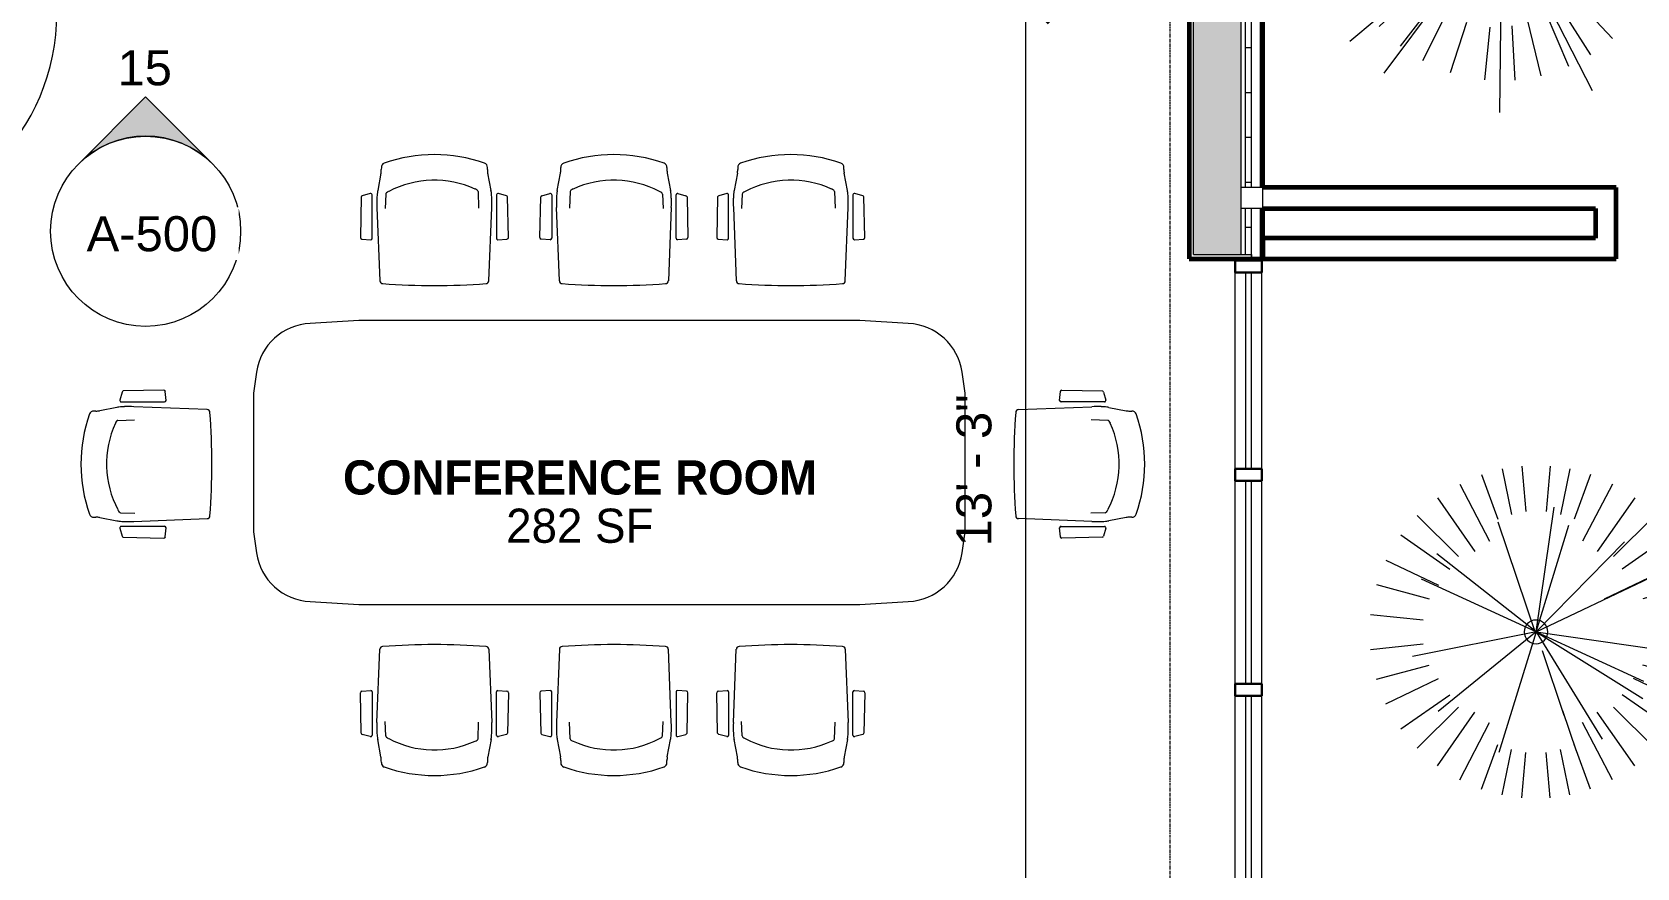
# Model space of a CAD drawing. Header units: inches. Extents: x 30 to 2293, y -1876 to -115.
# Drawn here: x 1838.8 to 2108.9, y -1520.4 to -1379.8 of the extents above; entities that cross this region are included whole.
import ezdxf

# ---------------------------------------------------------------- set-up
doc = ezdxf.new("R2010")
doc.units = ezdxf.units.IN
doc.header["$MEASUREMENT"] = 0
doc.linetypes.add('Grid Line 1_2_', pattern=[0.875, 0.5, -0.125, 0.125, -0.125])
for name, color, linetype, lineweight in [('A-ANNO-DIMS', 211, 'Continuous', 9), ('A-ANNO-DIMS-64', 211, 'Continuous', 9), ('A-AREA-IDEN', 2, 'Continuous', 9), ('A-DOOR', 31, 'Continuous', 18), ('A-DOOR-GLAZ', 31, 'Continuous', 40), ('A-GLAZ-CURT', 52, 'Continuous', 9), ('A-GLAZ-CWMG', 51, 'Continuous', 9), ('A-WALL', 113, 'Continuous', 18), ('A-WALL-PATT', 111, 'Continuous', 60), ('C-TOPO', 7, 'Continuous', 9), ('G-ANNO-SYMB', 111, 'Continuous', 9), ('I-FURN', 30, 'Continuous', 9), ('I-WALL', 2, 'Continuous', 18), ('L-PLNT', 71, 'Continuous', 9), ('L-SITE-WALL', 31, 'Continuous', 18), ('S-GRID', 1, 'Continuous', 9)]:
    doc.layers.add(name, color=color, linetype=linetype, lineweight=lineweight)
doc.styles.add('Arial', font='arial.ttf', dxfattribs={"height": 5.901198})
doc.styles.add('Century Gothic', font='GOTHIC.TTF', dxfattribs={"height": 5.748447})
doc.styles.add('Century Gothic_B', font='GOTHICB.TTF', dxfattribs={"height": 5.744479})
doc.dimstyles.new('Linear_-_3_32__Arial_2', dxfattribs={"dimscale": 12, "dimtxt": 6, "dimasz": 0.666667, "dimexe": 0.5, "dimexo": 0.333333, "dimgap": 0.333333, "dimtad": 1, "dimdec": 0, "dimzin": 1, "dimdsep": 46, "dimlunit": 4, "dimtxsty": 'Arial', "dimblk1": 'OBLIQUE', "dimblk2": 'OBLIQUE', "dimsah": 1, "dimcen": 0.09, "dimdle": 0.5, "dimazin": 0, "dimtfac": 1, "dimtdec": 4, "dimtix": 1, "dimtmove": 0, "dimatfit": 3, "dimfxl": 1, "dimtvp": 1, "dimfrac": 2, "dimtolj": 1, "dimtzin": 0, "dimarcsym": 2})

# ---------------------------------------------------------------- blocks, each defined once
blk = doc.blocks.new('System Panel - Exterior Glazing-430040-Floor Plan - Office Annex')
at = {"layer": 'A-GLAZ-CURT', "color": 10, "lineweight": 18}
for p, q in [((16.53125, -0.25), (-16.53125, -0.25)), ((-16.53125, -0.25), (-16.53125, -1.25)), ((-16.53125, -1.25), (16.53125, -1.25)), ((16.53125, -1.25), (16.53125, -0.25))]:
    blk.add_line(p, q, dxfattribs=at)
at = {"layer": 'A-GLAZ-CURT', "color": 130}
for p, q in [((-16.53125, -1.25), (-16.53125, -0.25)), ((16.53125, -0.25), (16.53125, -1.25))]:
    blk.add_line(p, q, dxfattribs=at)
at = {"layer": 'A-GLAZ-CURT', "color": 254}
for p, q in [((16.53125, -0.25), (-16.53125, -0.25)), ((-16.53125, -1.25), (16.53125, -1.25))]:
    blk.add_line(p, q, dxfattribs=at)
blk = doc.blocks.new('System Panel - Exterior Glazing-430041-Floor Plan - Office Annex')
at = {"layer": 'A-GLAZ-CURT', "color": 10, "lineweight": 18}
for p, q in [((17.09375, -0.25), (-17.09375, -0.25)), ((-17.09375, -0.25), (-17.09375, -1.25)), ((-17.09375, -1.25), (17.09375, -1.25)), ((17.09375, -1.25), (17.09375, -0.25))]:
    blk.add_line(p, q, dxfattribs=at)
at = {"layer": 'A-GLAZ-CURT', "color": 130}
for p, q in [((-17.09375, -1.25), (-17.09375, -0.25)), ((17.09375, -0.25), (17.09375, -1.25))]:
    blk.add_line(p, q, dxfattribs=at)
at = {"layer": 'A-GLAZ-CURT', "color": 254}
for p, q in [((17.09375, -0.25), (-17.09375, -0.25)), ((-17.09375, -1.25), (17.09375, -1.25))]:
    blk.add_line(p, q, dxfattribs=at)
blk = doc.blocks.new('Rectangular Mullion - Exterior 2_ x 4_5_-430027-Floor Plan - Office Annex')
at = {"layer": 'A-GLAZ-CWMG', "color": 7}
for p, q in [((2041.31, -1453.27), (2041.31, -1420.21)), ((2045.81, -1453.27), (2045.81, -1420.21))]:
    blk.add_line(p, q, dxfattribs=at)
blk = doc.blocks.new('Rectangular Mullion - Exterior 2_ x 4_5_-430028-Floor Plan - Office Annex')
at = {"layer": 'A-GLAZ-CWMG', "color": 7}
for p, q in [((2041.31, -1525.65), (2041.31, -1491.46)), ((2045.81, -1525.65), (2045.81, -1491.46))]:
    blk.add_line(p, q, dxfattribs=at)
blk = doc.blocks.new('Rectangular Mullion - Exterior 2_ x 4_5_-430049-Floor Plan - Office Annex')
at = {"layer": 'A-GLAZ-CWMG', "color": 50, "lineweight": 30}
for p, q in [((0, 3), (-2, 3)), ((-2, 3), (-2, -1.5)), ((0, -1.5), (0, 3)), ((-2, -1.5), (0, -1.5))]:
    blk.add_line(p, q, dxfattribs=at)
blk = doc.blocks.new('Rectangular Mullion - Exterior 2_ x 4_5_-430033-Floor Plan - Office Annex')
at = {"layer": 'A-GLAZ-CWMG', "color": 50, "lineweight": 30}
for p, q in [((-1, 3), (1, 3)), ((-1, -1.5), (-1, 3)), ((1, 3), (1, -1.5)), ((1, -1.5), (-1, -1.5))]:
    blk.add_line(p, q, dxfattribs=at)
blk = doc.blocks.new('Rectangular Mullion - Exterior 2_ x 4_5_-430036-Floor Plan - Office Annex')
at = {"layer": 'A-GLAZ-CWMG', "color": 7}
for p, q in [((2041.31, -1489.46), (2041.31, -1455.27)), ((2045.81, -1489.46), (2045.81, -1455.27))]:
    blk.add_line(p, q, dxfattribs=at)
blk = doc.blocks.new('Rectangular Mullion - Exterior 2_ x 4_5_-430038-Floor Plan - Office Annex')
at = {"layer": 'A-GLAZ-CWMG', "color": 50, "lineweight": 30}
for p, q in [((-1, 3), (1, 3)), ((-1, -1.5), (-1, 3)), ((1, 3), (1, -1.5)), ((1, -1.5), (-1, -1.5))]:
    blk.add_line(p, q, dxfattribs=at)
blk = doc.blocks.new('RPC Shrub - Thevetia 5_-6_-453034-Floor Plan - Office Annex')
at = {"layer": 'L-PLNT', "color": 252}
for p, q in [((0, 0), (4.76, 33)), ((0, 0), (-14.27, 30.13)), ((-13.3, 27.78), (-8.64, 18.07)), ((-2.95, 27.84), (-2.02, 18.97)), ((0, 0), (13.06, 28.42)), ((0, 0), (17.61, 28.31)), ((2.95, 27.84), (2.02, 18.97)), ((-12.09, 25.26), (-7.86, 16.43)), ((-7.96, 26.84), (-5.59, 18.01)), ((7.96, 26.84), (5.59, 18.01)), ((12.09, 25.26), (7.86, 16.43)), ((0, 0), (-23.79, 23.36)), ((-16.33, 22.75), (-10.57, 14.53)), ((16.33, 22.75), (10.57, 14.53)), ((-19.56, 20.03), (-12.68, 13.05)), ((19.56, 20.03), (12.68, 13.05)), ((-22.54, 16.61), (-13.53, 10.3)), ((0, 0), (28.36, 17.54)), ((22.54, 16.61), (13.53, 10.3)), ((-24.88, 12.85), (-15.27, 7.81)), ((24.88, 12.85), (15.27, 7.81)), ((0, 0), (-28.22, 8.69)), ((-26.46, 9.16), (-18.94, 6.43)), ((26.46, 9.16), (18.94, 6.43)), ((31.57, 10.71), (20.84, 7.07)), ((-27.42, 5.69), (-19.78, 4.12)), ((4.91, 1.65), (22, 7.37)), ((27.42, 5.69), (19.78, 4.12)), ((0, 0), (-33, 4.76)), ((-27.9, 2.4), (-20.28, 1.69)), ((0, 0), (-20.61, -26.21)), ((0, 0), (-13.93, -30.29)), ((0, 0), (31.86, -9.81)), ((0, 0), (21.02, -25.88)), ((0, 0), (6.52, -32.7)), ((27.9, 2.4), (20.28, 1.69)), ((-29.1, -10.08), (0.46, -0.17)), ((-27.9, -2.4), (-20.28, -1.69)), ((27.9, -2.4), (20.28, -1.69)), ((-27.42, -5.69), (-19.78, -4.12)), ((27.42, -5.69), (19.78, -4.12)), ((-26.46, -9.16), (-18.94, -6.43)), ((-24.88, -12.85), (-15.27, -7.81)), ((24.88, -12.85), (15.27, -7.81)), ((26.46, -9.16), (18.94, -6.43)), ((-22.54, -16.61), (-13.53, -10.3)), ((22.54, -16.61), (13.53, -10.3)), ((-19.56, -20.03), (-12.68, -13.05)), ((19.56, -20.03), (12.68, -13.05)), ((-16.33, -22.75), (-10.57, -14.53)), ((16.33, -22.75), (10.57, -14.53)), ((-12.09, -25.26), (-7.86, -16.43)), ((-7.96, -26.84), (-5.59, -18.01)), ((7.96, -26.84), (5.59, -18.01)), ((12.09, -25.26), (7.86, -16.43)), ((-2.95, -27.84), (-2.02, -18.97)), ((2.95, -27.84), (2.02, -18.97))]:
    blk.add_line(p, q, dxfattribs=at)
for start, end in [(0, 180), (180, 0)]:
    blk.add_arc((0, 0), 2, start, end, dxfattribs=at)
blk = doc.blocks.new('RPC Shrub - Acacia  3_-6_-453035-Floor Plan - Office Annex')
at = {"layer": 'L-PLNT', "color": 252}
for p, q in [((-2.95, 27.84), (-2.02, 18.97)), ((2.95, 27.84), (2.02, 18.97)), ((-12.09, 25.26), (-7.86, 16.43)), ((-7.96, 26.84), (-5.59, 18.01)), ((7.96, 26.84), (5.59, 18.01)), ((12.09, 25.26), (7.86, 16.43)), ((-16.33, 22.75), (-10.57, 14.53)), ((16.33, 22.75), (10.57, 14.53)), ((-19.56, 20.03), (-12.68, 13.05)), ((0, 0), (-9.08, 19.18)), ((0, 0), (3.03, 21)), ((19.56, 20.03), (12.68, 13.05)), ((-22.54, 16.61), (-13.53, 10.3)), ((-8.46, 17.68), (-5.5, 11.5)), ((0, 0), (8.31, 18.09)), ((0, 0), (11.21, 18.01)), ((22.54, 16.61), (13.53, 10.3)), ((0, 0), (-15.14, 14.87)), ((-24.88, 12.85), (-15.27, 7.81)), ((0, 0), (18.04, 11.16)), ((24.88, 12.85), (15.27, 7.81)), ((-26.46, 9.16), (-18.94, 6.43)), ((26.46, 9.16), (18.94, 6.43)), ((-27.42, 5.69), (-19.78, 4.12)), ((0, 0), (-17.96, 5.53)), ((20.09, 6.82), (13.26, 4.5)), ((27.42, 5.69), (19.78, 4.12)), ((0, 0), (-21, 3.03)), ((3.13, 1.05), (14, 4.69)), ((-27.9, 2.4), (-20.28, 1.69)), ((0, 0), (-13.12, -16.68)), ((0, 0), (-8.86, -19.28)), ((0, 0), (20.28, -6.24)), ((0, 0), (13.37, -16.47)), ((0, 0), (4.15, -20.81)), ((27.9, 2.4), (20.28, 1.69)), ((-27.9, -2.4), (-20.28, -1.69)), ((-18.52, -6.41), (0.29, -0.11)), ((27.9, -2.4), (20.28, -1.69)), ((-27.42, -5.69), (-19.78, -4.12)), ((27.42, -5.69), (19.78, -4.12)), ((-26.46, -9.16), (-18.94, -6.43)), ((-24.88, -12.85), (-15.27, -7.81)), ((24.88, -12.85), (15.27, -7.81)), ((26.46, -9.16), (18.94, -6.43)), ((-22.54, -16.61), (-13.53, -10.3)), ((22.54, -16.61), (13.53, -10.3)), ((-19.56, -20.03), (-12.68, -13.05)), ((19.56, -20.03), (12.68, -13.05)), ((-16.33, -22.75), (-10.57, -14.53)), ((16.33, -22.75), (10.57, -14.53)), ((-12.09, -25.26), (-7.86, -16.43)), ((-7.96, -26.84), (-5.59, -18.01)), ((7.96, -26.84), (5.59, -18.01)), ((12.09, -25.26), (7.86, -16.43)), ((-2.95, -27.84), (-2.02, -18.97)), ((2.95, -27.84), (2.02, -18.97))]:
    blk.add_line(p, q, dxfattribs=at)
for start, end in [(0, 180), (180, 0)]:
    blk.add_arc((0, 0), 2, start, end, dxfattribs=at)
blk = doc.blocks.new('Open Source Metal Building_Exterior_rvt-1-Floor Plan - Office Annex')
at = {"layer": 'A-WALL-PATT', "lineweight": 9}
h = blk.add_hatch(dxfattribs=at)
h.set_pattern_fill('FP_2', color=8, style=0, pattern_type=2)
h.set_pattern_definition([(161.57, (0.32, 0.32), (-2.56049618, -0.00053739), [0, -18.214, 2.022, 0]), (18.43, (-0.32, 0.32), (-2.56049618, 0.00053739), [0, -18.214, 2.022, 0]), (108.43, (0.32, 0.32), (1.2792209, -6.40087673), [6.07, -14.166]), (71.57, (-0.32, 0.32), (1.2792209, 6.40087673), [6.07, -14.166])])
h.paths.add_polyline_path([(2042.31, -1417.21), (2042.31, -1324.29), (2034.31, -1324.29), (2034.31, -1417.21)], flags=0)
h.paths.add_polyline_path([(2034.31, -1286.11), (2042.31, -1286.11), (2042.31, -1162.44), (2034.31, -1162.44), (2034.31, -1279.38)], flags=0)
h = blk.add_hatch(dxfattribs=at)
h.set_pattern_fill('FP_3', style=0, pattern_type=2)
h.set_pattern_definition([(0, (0, 0), (0, 7.554), []), (90, (0, 0), (-7.554, 5e-16), [])])
h.paths.add_polyline_path([(2044.06, -1417.21), (2044.06, -1409.46), (2043.06, -1409.46), (2043.06, -1417.21)], flags=0)
h.paths.add_polyline_path([(2044.06, -1405.96), (2044.06, -1324.29), (2043.06, -1324.29), (2043.06, -1405.96)], flags=0)
h.paths.add_polyline_path([(2043.06, -1286.11), (2044.06, -1286.11), (2044.06, -1162.44), (2043.06, -1162.44), (2043.06, -1279.38)], flags=0)
at = {"layer": 'A-WALL', "color": 10}
for p, q in [((2034.31, -1417.21), (2034.31, -1324.29)), ((2042.31, -1405.96), (2042.31, -1324.29)), ((2043.06, -1405.96), (2043.06, -1324.29)), ((2044.06, -1405.96), (2044.06, -1324.29)), ((2045.56, -1405.96), (2045.56, -1324.29)), ((2042.31, -1409.46), (2042.31, -1405.96)), ((2043.06, -1405.96), (2042.31, -1405.96)), ((2042.31, -1409.46), (2042.31, -1405.96)), ((2044.06, -1405.96), (2043.06, -1405.96)), ((2045.56, -1405.96), (2044.06, -1405.96)), ((2045.94, -1405.96), (2045.56, -1405.96)), ((2042.31, -1417.21), (2042.31, -1409.46)), ((2043.06, -1409.46), (2042.31, -1409.46)), ((2043.06, -1417.21), (2043.06, -1409.46)), ((2044.06, -1409.46), (2043.06, -1409.46)), ((2044.06, -1417.21), (2044.06, -1409.46)), ((2045.56, -1409.46), (2044.06, -1409.46)), ((2045.56, -1417.96), (2045.56, -1409.46)), ((2045.94, -1409.46), (2045.56, -1409.46)), ((2034.31, -1417.21), (2044.06, -1417.21)), ((2044.06, -1417.21), (2044.06, -1417.96)), ((2044.06, -1417.96), (2044.06, -1417.21))]:
    blk.add_line(p, q, dxfattribs=at)
at = {"layer": 'C-TOPO'}
blk.add_line((2042.31, -1417.96), (2042.31, -1418.21), dxfattribs=at)
at = {"layer": 'I-WALL', "color": 250, "lineweight": 60}
for p, q in [((2101.94, -1405.96), (2045.94, -1405.96)), ((2105.44, -1405.96), (2101.94, -1405.96)), ((2105.44, -1414.46), (2105.44, -1405.96)), ((2045.94, -1409.46), (2101.94, -1409.46)), ((2101.94, -1409.46), (2101.94, -1414.46)), ((2101.94, -1414.46), (2045.94, -1414.46)), ((2045.94, -1414.46), (2045.94, -1417.96)), ((2105.44, -1417.96), (2105.44, -1414.46)), ((2045.94, -1417.96), (2105.44, -1417.96))]:
    blk.add_line(p, q, dxfattribs=at)
at = {"layer": 'I-WALL', "color": 10}
for p, q in [((2045.94, -1409.46), (2045.94, -1405.96)), ((2045.94, -1417.96), (2045.94, -1414.46))]:
    blk.add_line(p, q, dxfattribs=at)
at = {"layer": 'I-WALL', "color": 9}
for p, q in [((2101.94, -1405.96), (2045.94, -1405.96)), ((2101.94, -1405.96), (2105.44, -1405.96)), ((2105.44, -1414.46), (2105.44, -1405.96)), ((2045.94, -1409.46), (2101.94, -1409.46)), ((2101.94, -1409.46), (2101.94, -1414.46)), ((2101.94, -1414.46), (2045.94, -1414.46)), ((2105.44, -1414.46), (2105.44, -1417.96)), ((2045.94, -1417.96), (2105.44, -1417.96))]:
    blk.add_line(p, q, dxfattribs=at)
at = {"layer": 'L-SITE-WALL', "color": 250, "lineweight": 60}
for p, q in [((2033.56, -1324.29), (2033.56, -1417.96)), ((2045.94, -1405.96), (2045.94, -1324.29)), ((2045.94, -1417.96), (2045.94, -1409.46)), ((2033.56, -1417.96), (2034.31, -1417.96)), ((2034.31, -1417.96), (2044.06, -1417.96)), ((2044.06, -1417.96), (2045.94, -1417.96))]:
    blk.add_line(p, q, dxfattribs=at)
at = {"layer": 'S-GRID', "linetype": 'Grid Line 1_2_'}
blk.add_line((2030.31, -114.83), (2030.31, -1843.89), dxfattribs=at)
at = {"lineweight": 9}
for name, p, rotation in [('RPC Shrub - Thevetia 5_-6_-453034-Floor Plan - Office Annex', (2086.19, -1359.96), 348.0855123687214), ('Rectangular Mullion - Exterior 2_ x 4_5_-430049-Floor Plan - Office Annex', (2044.31, -1418.21), 89.99999999999997), ('System Panel - Exterior Glazing-430040-Floor Plan - Office Annex', (2044.31, -1436.74), 270), ('RPC Shrub - Acacia  3_-6_-453035-Floor Plan - Office Annex', (2091.94, -1480.71), 270), ('System Panel - Exterior Glazing-430041-Floor Plan - Office Annex', (2044.31, -1472.37), 270), ('System Panel - Exterior Glazing-430041-Floor Plan - Office Annex', (2044.31, -1508.55), 270)]:
    blk.add_blockref(name, p, dxfattribs=dict(at, rotation=rotation))
for name in ['Rectangular Mullion - Exterior 2_ x 4_5_-430027-Floor Plan - Office Annex', 'Rectangular Mullion - Exterior 2_ x 4_5_-430036-Floor Plan - Office Annex', 'Rectangular Mullion - Exterior 2_ x 4_5_-430028-Floor Plan - Office Annex']:
    blk.add_blockref(name, (0, 0), dxfattribs=at)
at = {"lineweight": 9, "extrusion": (0, 0, -1), "rotation": 270}
for name, p in [('Rectangular Mullion - Exterior 2_ x 4_5_-430038-Floor Plan - Office Annex', (-2044.31, -1454.27)), ('Rectangular Mullion - Exterior 2_ x 4_5_-430033-Floor Plan - Office Annex', (-2044.31, -1490.46))]:
    blk.add_blockref(name, p, dxfattribs=at)
blk = doc.blocks.new('Single-Glass 1 - 36_ x 84_-564710-Floor Plan - Office Annex')
at = {"layer": 'A-DOOR', "lineweight": 30}
for p, q in [((16, 34.375), (16, 38.375)), ((18, 38.375), (16, 38.375)), ((18, 34.375), (18, 38.375)), ((16, 34.375), (18, 34.375)), ((16, 6.375), (18, 6.375)), ((16, 2.375), (16, 6.375)), ((18, 2.375), (18, 6.375)), ((18, 2.375), (16, 2.375))]:
    blk.add_line(p, q, dxfattribs=at)
at = {"layer": 'A-DOOR', "lineweight": 9}
for p, q in [((16, 6.375), (16, 34.375)), ((18, 6.375), (18, 34.375))]:
    blk.add_line(p, q, dxfattribs=at)
blk.add_arc((18, 2.375), 36, 90, 180, dxfattribs=at)
at = {"layer": 'A-DOOR-GLAZ'}
blk.add_line((17, 34.375), (17, 6.375), dxfattribs=at)
blk = doc.blocks.new('Haworth_Chair_Very-Perforated Conference - Arms-307535-Floor Plan - Office Annex')
at = {"layer": 'I-FURN'}
for p, q in [((-8.99, 8.85), (-9.54, 5.95)), ((-8.92, 9.82), (-8.93, 9.49)), ((8.93, 9.49), (8.92, 9.82)), ((9.54, 5.95), (8.99, 8.85)), ((-10.78, 5.45), (-12.13, 5.09)), ((7.35, 5.81), (7.45, 3)), ((12.13, 5.09), (10.78, 5.45)), ((-12.31, 4.88), (-12.46, -1.93)), ((-10.47, -2.08), (-10.47, 5.24)), ((-9.66, 3.1), (-9.17, -9.25)), ((-8.18, 5.32), (-8.28, 2.93)), ((9.17, -9.25), (9.66, 3.1)), ((10.47, 5.24), (10.47, -2.08)), ((12.46, -1.93), (12.31, 4.88)), ((-12.22, -2.2), (-10.7, -2.33)), ((10.7, -2.33), (12.22, -2.2))]:
    blk.add_line(p, q, dxfattribs=at)
for centre, radius, start, end in [((0, -13.38), 25.38, 70.5697, 109.4303), ((-12.59, 9.53), 3.66, 349.3577, 359.4408), ((-8.2, 9.88), 0.726, 109.4303, 184.7942), ((8.2, 9.88), 0.726, 355.2058, 70.5697), ((12.59, 9.53), 3.66, 180.5592, 190.6423), ((-10.72, 5.2), 0.251, 7.6853, 104.9851), ((-1.67, 4.48), 8, 171.9368, 178.604), ((-1.67, 4.48), 8, 169.3577, 171.9368), ((-7.9, 5.31), 0.279, 123.4733, 177.7139), ((-7.07, 4.46), 1.47, 115.5511, 132.4138), ((0.03, -8.86), 16.55, 65.5881, 117.6868), ((6.23, 4.53), 1.8, 56.5647, 69.3688), ((7.07, 5.79), 0.28, 3.4353, 56.5647), ((1.67, 4.48), 8, 8.0632, 10.6423), ((1.67, 4.48), 8, 1.396, 8.0632), ((10.72, 5.2), 0.251, 75.0149, 172.3147), ((-12.06, 4.84), 0.253, 104.9851, 170.6413), ((14.88, 4.07), 24.56, 178.604, 182.266), ((-14.88, 4.07), 24.56, 357.734, 1.396), ((12.06, 4.84), 0.253, 9.3587, 75.0149), ((-12.2, -1.95), 0.26, 176.7236, 265.2764), ((-10.72, -2.08), 0.254, 274.8786, 0.0165), ((10.72, -2.08), 0.254, 179.9835, 265.1214), ((12.2, -1.95), 0.26, 274.7236, 3.2764), ((-8.7, -9.25), 0.465, 180, 270), ((0, 107.25), 117.28, 265.7439, 274.2561), ((8.7, -9.25), 0.465, 269.8585, 0)]:
    blk.add_arc(centre, radius, start, end, dxfattribs=at)
blk = doc.blocks.new('Haworth_Chair_Very-Perforated Conference - Arms-307552-Floor Plan - Office Annex')
at = {"layer": 'I-FURN'}
for p, q in [((-9.66, -3.1), (-9.17, 9.25)), ((9.17, 9.25), (9.66, -3.1)), ((-12.31, -4.88), (-12.46, 1.93)), ((-12.22, 2.2), (-10.7, 2.33)), ((-10.47, 2.08), (-10.47, -5.24)), ((10.47, -5.24), (10.47, 2.08)), ((10.7, 2.33), (12.22, 2.2)), ((12.46, 1.93), (12.31, -4.88)), ((-10.78, -5.45), (-12.13, -5.09)), ((-8.18, -5.32), (-8.28, -2.93)), ((7.35, -5.81), (7.45, -3)), ((12.13, -5.09), (10.78, -5.45)), ((-8.99, -8.85), (-9.54, -5.95)), ((9.54, -5.95), (8.99, -8.85)), ((-8.92, -9.82), (-8.93, -9.49)), ((8.93, -9.49), (8.92, -9.82))]:
    blk.add_line(p, q, dxfattribs=at)
for centre, radius, start, end in [((-8.7, 9.25), 0.465, 90, 180), ((0, -107.25), 117.28, 85.7439, 94.2561), ((8.7, 9.25), 0.465, 0, 90.1415), ((-12.2, 1.95), 0.26, 94.7236, 183.2764), ((-10.72, 2.08), 0.254, 359.9835, 85.1214), ((10.72, 2.08), 0.254, 94.8786, 180.0165), ((12.2, 1.95), 0.26, 356.7236, 85.2764), ((-12.06, -4.84), 0.253, 189.3587, 255.0149), ((-10.72, -5.2), 0.251, 255.0149, 352.3147), ((14.88, -4.07), 24.56, 177.734, 181.396), ((-1.67, -4.48), 8, 181.396, 188.0632), ((-7.9, -5.31), 0.279, 182.2861, 236.5267), ((1.67, -4.48), 8, 351.9368, 358.604), ((-14.88, -4.07), 24.56, 358.604, 2.266), ((10.72, -5.2), 0.251, 187.6853, 284.9851), ((12.06, -4.84), 0.253, 284.9851, 350.6413), ((-1.67, -4.48), 8, 188.0632, 190.6423), ((-7.07, -4.46), 1.47, 227.5862, 244.4489), ((0.03, 8.86), 16.55, 242.3132, 294.4119), ((6.23, -4.53), 1.8, 290.6312, 303.4353), ((7.07, -5.79), 0.28, 303.4353, 356.5647), ((1.67, -4.48), 8, 349.3577, 351.9368), ((-12.59, -9.53), 3.66, 0.5592, 10.6423), ((-8.2, -9.88), 0.726, 175.2058, 250.5697), ((0, 13.38), 25.38, 250.5697, 289.4303), ((8.2, -9.88), 0.726, 289.4303, 4.7942), ((12.59, -9.53), 3.66, 169.3577, 179.4408)]:
    blk.add_arc(centre, radius, start, end, dxfattribs=at)
blk = doc.blocks.new('HermanMiller_TablesandFurniture_DT1DS_EverywhereOvalTable_3-ColumnBaseSpanner - Lam 30D 48W Double 3-Column Base Spanner-322406-Floor Plan - Office Annex')
at = {"layer": 'I-FURN'}
for p, q in [((-59.85, 26.66), (-68.02, 26.15)), ((24.48, 26.66), (-59.85, 26.66)), ((32.65, 26.15), (24.48, 26.66)), ((-77.09, 17.93), (-77.6, 14.44)), ((42.22, 14.44), (41.71, 17.93)), ((-77.6, 14.44), (-77.6, -8.94)), ((42.22, -8.94), (42.22, 14.44)), ((-77.6, -8.94), (-77.09, -12.43)), ((41.71, -12.43), (42.22, -8.94)), ((-68.02, -20.65), (-59.85, -21.16)), ((-59.85, -21.16), (24.48, -21.16)), ((24.48, -21.16), (32.65, -20.65))]:
    blk.add_line(p, q, dxfattribs=at)
for centre, start, end in [((-67.58, 16.55), 92.6318, 171.7296), ((32.21, 16.55), 8.2704, 87.3682), ((-67.58, -11.05), 188.2704, 267.3682), ((32.21, -11.05), 272.6318, 351.7296)]:
    blk.add_arc(centre, 9.61, start, end, dxfattribs=at)
blk = doc.blocks.new('Elevation - Filled Arrow-152140-Floor Plan - Office Annex')
at = {"layer": 'G-ANNO-SYMB'}
blk.add_circle((0, 0), 0.25, dxfattribs=at)
blk = doc.blocks.new('Elevation - Filled Arrow-151867-Floor Plan - Office Annex')
at = {"layer": 'G-ANNO-SYMB'}
h = blk.add_hatch(color=256, dxfattribs=at)
edge = h.paths.add_edge_path(flags=0)
edge.add_line((0, 0.3536), (0.1768, 0.1768))
edge.add_arc((0, 0), 0.25, 45, 135)
edge.add_line((-0.1768, 0.1768), (0, 0.3536))
for p, q in [((0, 0.3536), (-0.1768, 0.1768)), ((0, 0.3536), (-0.1768, 0.1768)), ((0.1768, 0.1768), (0, 0.3536)), ((0.1768, 0.1768), (0, 0.3536))]:
    blk.add_line(p, q, dxfattribs=at)
blk.add_arc((0, 0), 0.25, 45, 135, dxfattribs=at)
blk = doc.blocks.new('DIMBLOCK45-Floor Plan - Office Annex')
at = {"layer": 'A-ANNO-DIMS-64', "lineweight": 50}
for p, q in [((2006.01, -1374.21), (2002.01, -1370.21)), ((2006.01, -1374.21), (2010.01, -1378.21)), ((2006.01, -1532.96), (2002.01, -1528.96)), ((2006.01, -1532.96), (2010.01, -1536.96))]:
    blk.add_line(p, q, dxfattribs=at)
at = {"layer": 'A-ANNO-DIMS-64'}
for p, q in [((1950.94, -1374.21), (2012.01, -1374.21)), ((2006.01, -1374.21), (1950.94, -1374.21)), ((2006.01, -1374.21), (2006.01, -1538.96)), ((1894.5, -1532.96), (2012.01, -1532.96)), ((2006.01, -1532.96), (1894.5, -1532.96))]:
    blk.add_line(p, q, dxfattribs=at)
at = {"layer": 'A-ANNO-DIMS-64', "color": 0, "insert": (1994.36, -1466.32), "char_height": 5.901, "width": 30.5723, "attachment_point": 1, "rotation": 90, "line_spacing_factor": 0.938532, "style": 'Arial'}
blk.add_mtext('13\' - 3"', dxfattribs=at)
blk = doc.blocks.new('_Oblique')
at = {"color": 0, "linetype": 'ByBlock', "lineweight": -2}
blk.add_line((-0.5, -0.5), (0.5, 0.5), dxfattribs=at)

msp = doc.modelspace()

# ---------------------------------------------------------------- block references
at = {"layer": 'A-DOOR', "rotation": 180}
msp.add_blockref('Single-Glass 1 - 36_ x 84_-564710-Floor Plan - Office Annex', (1824.94, -1374.21), dxfattribs=at)
at = {"layer": 'G-ANNO-SYMB', "xscale": 63.99999999999997, "yscale": 63.99999999999997, "zscale": 63.99999999999997}
for name in ['Elevation - Filled Arrow-151867-Floor Plan - Office Annex', 'Elevation - Filled Arrow-152140-Floor Plan - Office Annex']:
    msp.add_blockref(name, (1857.88, -1413.3), dxfattribs=at)
at = {"layer": 'I-FURN'}
for name, p in [('Haworth_Chair_Very-Perforated Conference - Arms-307535-Floor Plan - Office Annex', (1906.49, -1412.4)), ('Haworth_Chair_Very-Perforated Conference - Arms-307535-Floor Plan - Office Annex', (1966.49, -1412.4)), ('HermanMiller_TablesandFurniture_DT1DS_EverywhereOvalTable_3-ColumnBaseSpanner - Lam 30D 48W Double 3-Column Base Spanner-322406-Floor Plan - Office Annex', (1953.62, -1454.96)), ('Haworth_Chair_Very-Perforated Conference - Arms-307552-Floor Plan - Office Annex', (1906.49, -1492.88)), ('Haworth_Chair_Very-Perforated Conference - Arms-307552-Floor Plan - Office Annex', (1966.49, -1492.88))]:
    msp.add_blockref(name, p, dxfattribs=at)
for name, p, rotation in [('Haworth_Chair_Very-Perforated Conference - Arms-307552-Floor Plan - Office Annex', (1936.71, -1412.4), 180), ('Haworth_Chair_Very-Perforated Conference - Arms-307535-Floor Plan - Office Annex', (1859, -1452.48), 89.99999999999993), ('Haworth_Chair_Very-Perforated Conference - Arms-307552-Floor Plan - Office Annex', (2014.07, -1452.48), 90.00000000000007), ('Haworth_Chair_Very-Perforated Conference - Arms-307535-Floor Plan - Office Annex', (1936.71, -1492.88), 180)]:
    msp.add_blockref(name, p, dxfattribs=dict(at, rotation=rotation))

# ---------------------------------------------------------------- texts
at = {"layer": 'A-AREA-IDEN', "attachment_point": 2}
for s, insert, char_height, width, line_spacing_factor, style in [('CONFERENCE ROOM', (1931.02, -1451.85), 5.7445, 95.184, 0.984796, 'Century Gothic_B'), ('282 SF', (1930.97, -1459.97), 5.748, 27.648, 0.984117, 'Century Gothic')]:
    msp.add_mtext(s, dxfattribs=dict(at, insert=insert, char_height=char_height, width=width, line_spacing_factor=line_spacing_factor, style=style))

# ---------------------------------------------------------------- dimensions: what is measured, and where the dimension line sits
at = {"layer": 'A-ANNO-DIMS'}
dim = msp.add_linear_dim(base=(2006.01, -1532.96), p1=(1946.94, -1374.21), p2=(1890.5, -1532.96), angle=90, dimstyle='Linear_-_3_32__Arial_2', override={"dimpost": '<>', "dimfxl": 168.48369}, dxfattribs=at)
dim.commit()
dim.dimension.update_dxf_attribs({"geometry": 'DIMBLOCK45-Floor Plan - Office Annex', "text_midpoint": (1999, -1453.59)})

# ---------------------------------------------------------------- next in the draw order: texts
at = {"layer": 'G-ANNO-SYMB', "char_height": 5.901, "attachment_point": 2, "line_spacing_factor": 0.938532, "style": 'Arial', "bg_fill": 3, "box_fill_scale": 1.25, "bg_fill_color": 0, "bg_fill_transparency": 0}
for s, insert, width in [('15', (1857.73, -1382.84), 10.944), ('A-500', (1858.95, -1410.76), 26.208)]:
    msp.add_mtext(s, dxfattribs=dict(at, insert=insert, width=width))

# ---------------------------------------------------------------- next in the draw order: block references
at = {"lineweight": 5}
msp.add_blockref('Open Source Metal Building_Exterior_rvt-1-Floor Plan - Office Annex', (0, 0), dxfattribs=at)

doc.saveas('drawing.dxf')
